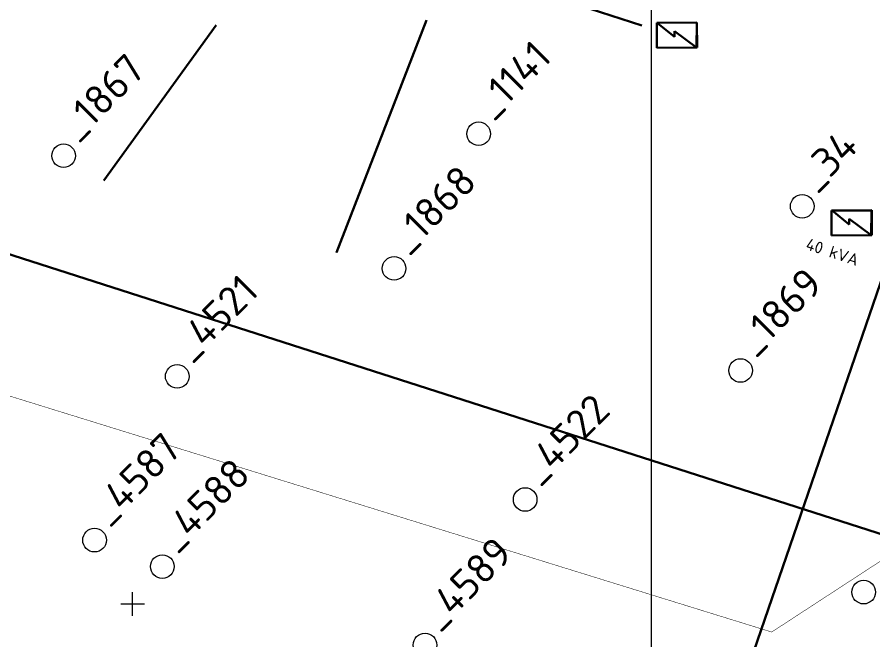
# Model space of a CAD drawing. Header units: millimetres. Extents: x 519 to 9564855, y -810 to 5021775.
# Drawn here: x 9536731.5 to 9537093.8, y 4997726 to 4997989.6 of the extents above; entities that cross this region are included whole.
import ezdxf

# ---------------------------------------------------------------- set-up
doc = ezdxf.new("R2010")
doc.units = ezdxf.units.MM
doc.header["$LTSCALE"] = 2
doc.header["$MEASUREMENT"] = 0
doc.header["$PDMODE"] = 2
doc.header["$PDSIZE"] = 5
for name, color, linetype in [('GRID_PULKOVO', 7, 'Continuous'), ('OLD WELLS(dr.bfr2000)', 24, 'Continuous'), ('Газ', 4, 'GAS_LINE')]:
    doc.layers.add(name, color=color, linetype=linetype)
for name, color, linetype, lineweight in [('PPLINE_GAS', 4, 'GAS_LINE', 30), ('Скв на 2025 допы от ХеКай', 204, 'Continuous', 0), ('Электро', 1, 'Continuous', 30), ('Электроснаб', 1, 'Continuous', 18), ('Электроснабжене', 1, 'Continuous', 18)]:
    doc.layers.add(name, color=color, linetype=linetype, lineweight=lineweight)
doc.styles.add('92051501$0$STANDARD', font='simplex.shx')
doc.styles.add('92056027$0$STANDARD', font='simplex.shx')
doc.styles.add('Elect', font='isocpeur.ttf')
doc.styles.add('GeoApp', font='', dxfattribs={"height": 1})
doc.styles.get("Standard").update_dxf_attribs({"font": 'isocpeur.ttf', "width": 0.5})
doc.styles.get('GeoApp').set_extended_font_data('D431', italic=True)
doc.linetypes.add('92056027$0$WTR_LINE', pattern='A,0.5,-0.2,["W",92056027$0$STANDARD,S=0.1,R=0,X=-0.1,Y=-0.05],-0.05', length=0.75)
doc.linetypes.add('g5_121_g', pattern='A,4,-0.4,["Г",GeoApp,S=1,R=0,X=0,Y=-0.5],-1.2,12', length=17.6)
doc.linetypes.add('GAS_LINE', pattern='A,0.5,-0.2,["G",92051501$0$STANDARD,S=0.1,R=0,X=-0.1,Y=-0.05],-0.05', length=0.75)
doc.linetypes.add('WTR_LINE', pattern='A,0.5,-0.2,["W",92051501$0$STANDARD,S=0.1,R=0,X=-0.1,Y=-0.05],-0.05', length=0.75)

msp = doc.modelspace()

# ---------------------------------------------------------------- linework, layer by layer
at = {"color": 5, "linetype": 'WTR_LINE', "lineweight": 0, "ltscale": 20, "const_width": 0.2}
msp.add_lwpolyline([(9534970.03, 4998379.61), (9535160.17, 4998317.49), (9535255.24, 4998286.43), (9535350.01, 4998254.42), (9535444.62, 4998221.88), (9535541.28, 4998196.76), (9535636.81, 4998167.18), (9535732.33, 4998137.6), (9535827.86, 4998108.02), (9535923.38, 4998078.44), (9536018.91, 4998048.86), (9536114.43, 4998019.28), (9536209.96, 4997989.71), (9536305.48, 4997960.13), (9536401.01, 4997930.55), (9536496.9, 4997902.16), (9536592.06, 4997871.39), (9536687.59, 4997841.81), (9536783.11, 4997812.23), (9536878.64, 4997782.65), (9536974.16, 4997753.07), (9537050.97, 4997729.29)], dxfattribs=at)
at = {"layer": 'GRID_PULKOVO', "lineweight": 0}
msp.add_line((9537000, 5010000), (9537000, 4992000), dxfattribs=at)
at = {"layer": 'OLD WELLS(dr.bfr2000)', "lineweight": 0}
for centre in [(9536926.9, 4997940.2), (9536751.2, 4997930.9), (9537063.9, 4997909.5), (9536891.1, 4997883.2), (9536799.3, 4997837.5), (9537037.8, 4997840), (9536946.6, 4997785.4), (9536764.3, 4997768.2), (9536793, 4997757), (9537089.9, 4997746.2), (9536904.2, 4997723.8)]:
    msp.add_circle(centre, 5, dxfattribs=at)
at = {"layer": 'PPLINE_GAS', "linetype": 'g5_121_g'}
msp.add_lwpolyline([(9534778.5479, 4998536.78098), (9534874.18051, 4998503.20616), (9535072.84513, 4998402.39372), (9535451.90206, 4998298.75678), (9537303.35592, 4997704.5983), (9537377.97521, 4997927.57471), (9538200.14956, 4997654.43587), (9538214.55082, 4997649.50142), (9538234.24131, 4997643.04917), (9538590.1015, 4997520.55902), (9539125.3331, 4997334.13457), (9539210.91174, 4997304.42884), (9539345.38339, 4997257.75155), (9539456.46224, 4997220.86465), (9539620.38329, 4997166.42999), (9539867.53158, 4997084.35735), (9540014.59686, 4997034.46686), (9540009.45675, 4997018.26256), (9541300.177, 4996571.493), (9541398.857, 4996623.815), (9541532.03867, 4997015.00349), (9541563.89422, 4997108.93401), (9541575.96726, 4997105.29839)], dxfattribs=at)
at = {"layer": 'Газ', "color": 0, "linetype": 'ByBlock', "lineweight": 0, "ltscale": 50}
msp.add_point((9536780.4, 4997741.2), dxfattribs=at)
at = {"layer": 'Скв на 2025 допы от ХеКай', "color": 5, "linetype": '92056027$0$WTR_LINE', "lineweight": 0, "ltscale": 20, "const_width": 0.2}
msp.add_lwpolyline([(9537050.97, 4997729.29), (9537143.28658, 4997789.4584), (9537615.66323, 4997630.11685)], dxfattribs=at)
at = {"layer": 'Электро', "ltscale": 0.05}
for p, q in [((9536950.58707, 4997450.8973, 0), (9537157.65063, 4998053.81921, 0)), ((9536995.97237, 4997985.98797, 0), (9536969.70316, 4997994.47262, 0)), ((9536866.78661, 4997889.96908, 0), (9536904.85472, 4997988.28558, 0)), ((9536768.21267, 4997920.41425, 0), (9536815.75169, 4997986.22741, 0))]:
    msp.add_line(p, q, dxfattribs=at)
at = {"layer": 'Электро'}
for p, q in [((9537002.29814, 4997987.15341, 0), (9537019.34657, 4997987.25775, 0)), ((9537002.36284, 4997976.58106, 0), (9537002.29814, 4997987.15341, 0)), ((9537002.65372, 4997987.05774, 0), (9537009.8655, 4997981.2305, 0)), ((9537019.17562, 4997976.71684, 0), (9537019.24932, 4997987.1593, 0)), ((9537019.34657, 4997987.25775, 0), (9537019.41127, 4997976.6854, 0)), ((9537009.8655, 4997981.2305, 0), (9537009.85096, 4997983.60574, 0)), ((9537009.85096, 4997983.60574, 0), (9537019.17562, 4997976.71684, 0)), ((9537019.41127, 4997976.6854, 0), (9537002.36284, 4997976.58106, 0)), ((9537076.24751, 4997907.76485, 0), (9537093.29594, 4997907.86919, 0)), ((9537076.31221, 4997897.1925, 0), (9537076.24751, 4997907.76485, 0)), ((9537093.19869, 4997907.77074, 0), (9537076.60309, 4997907.66917, 0)), ((9537076.60309, 4997907.66917, 0), (9537083.81487, 4997901.84194, 0)), ((9537093.125, 4997897.32828, 0), (9537093.19869, 4997907.77074, 0)), ((9537093.29594, 4997907.86919, 0), (9537093.36064, 4997897.29684, 0)), ((9537083.81487, 4997901.84194, 0), (9537083.80033, 4997904.21717, 0)), ((9537083.80033, 4997904.21717, 0), (9537093.125, 4997897.32828, 0)), ((9537093.36064, 4997897.29684, 0), (9537076.31221, 4997897.1925, 0))]:
    msp.add_line(p, q, dxfattribs=at)
at = {"layer": 'Электроснаб', "color": 1, "lineweight": 0, "ltscale": 0.05}
for p, q in [((9536950.58707, 4997450.8973, 0), (9537157.65063, 4998053.81921, 0)), ((9536995.97237, 4997985.98797, 0), (9536969.70316, 4997994.47262, 0)), ((9536866.78661, 4997889.96908, 0), (9536904.85472, 4997988.28558, 0)), ((9536768.21267, 4997920.41425, 0), (9536815.75169, 4997986.22741, 0))]:
    msp.add_line(p, q, dxfattribs=at)
at = {"layer": 'Электроснаб', "color": 1, "lineweight": 0}
for p, q in [((9537002.29814, 4997987.15341, 0), (9537019.34657, 4997987.25775, 0)), ((9537002.36284, 4997976.58106, 0), (9537002.29814, 4997987.15341, 0)), ((9537002.65372, 4997987.05774, 0), (9537009.8655, 4997981.2305, 0)), ((9537019.17562, 4997976.71684, 0), (9537019.24932, 4997987.1593, 0)), ((9537019.34657, 4997987.25775, 0), (9537019.41127, 4997976.6854, 0)), ((9537009.8655, 4997981.2305, 0), (9537009.85096, 4997983.60574, 0)), ((9537009.85096, 4997983.60574, 0), (9537019.17562, 4997976.71684, 0)), ((9537019.41127, 4997976.6854, 0), (9537002.36284, 4997976.58106, 0)), ((9537076.24751, 4997907.76485, 0), (9537093.29594, 4997907.86919, 0)), ((9537076.31221, 4997897.1925, 0), (9537076.24751, 4997907.76485, 0)), ((9537093.19869, 4997907.77074, 0), (9537076.60309, 4997907.66917, 0)), ((9537076.60309, 4997907.66917, 0), (9537083.81487, 4997901.84194, 0)), ((9537093.125, 4997897.32828, 0), (9537093.19869, 4997907.77074, 0)), ((9537093.29594, 4997907.86919, 0), (9537093.36064, 4997897.29684, 0)), ((9537083.81487, 4997901.84194, 0), (9537083.80033, 4997904.21717, 0)), ((9537083.80033, 4997904.21717, 0), (9537093.125, 4997897.32828, 0)), ((9537093.36064, 4997897.29684, 0), (9537076.31221, 4997897.1925, 0))]:
    msp.add_line(p, q, dxfattribs=at)
at = {"layer": 'Электроснабжене', "color": 1, "lineweight": 0, "ltscale": 0.05}
for p, q in [((9536950.58707, 4997450.8973, 0), (9537157.65063, 4998053.81921, 0)), ((9536995.97237, 4997985.98797, 0), (9536969.70316, 4997994.47262, 0)), ((9536866.78661, 4997889.96908, 0), (9536904.85472, 4997988.28558, 0)), ((9536768.21267, 4997920.41425, 0), (9536815.75169, 4997986.22741, 0))]:
    msp.add_line(p, q, dxfattribs=at)
at = {"layer": 'Электроснабжене', "color": 1, "lineweight": 0}
for p, q in [((9537002.29814, 4997987.15341, 0), (9537019.34657, 4997987.25775, 0)), ((9537002.36284, 4997976.58106, 0), (9537002.29814, 4997987.15341, 0)), ((9537002.65372, 4997987.05774, 0), (9537009.8655, 4997981.2305, 0)), ((9537019.17562, 4997976.71684, 0), (9537019.24932, 4997987.1593, 0)), ((9537019.34657, 4997987.25775, 0), (9537019.41127, 4997976.6854, 0)), ((9537009.8655, 4997981.2305, 0), (9537009.85096, 4997983.60574, 0)), ((9537009.85096, 4997983.60574, 0), (9537019.17562, 4997976.71684, 0)), ((9537019.41127, 4997976.6854, 0), (9537002.36284, 4997976.58106, 0)), ((9537076.24751, 4997907.76485, 0), (9537093.29594, 4997907.86919, 0)), ((9537076.31221, 4997897.1925, 0), (9537076.24751, 4997907.76485, 0)), ((9537093.19869, 4997907.77074, 0), (9537076.60309, 4997907.66917, 0)), ((9537076.60309, 4997907.66917, 0), (9537083.81487, 4997901.84194, 0)), ((9537093.125, 4997897.32828, 0), (9537093.19869, 4997907.77074, 0)), ((9537093.29594, 4997907.86919, 0), (9537093.36064, 4997897.29684, 0)), ((9537083.81487, 4997901.84194, 0), (9537083.80033, 4997904.21717, 0)), ((9537083.80033, 4997904.21717, 0), (9537093.125, 4997897.32828, 0)), ((9537093.36064, 4997897.29684, 0), (9537076.31221, 4997897.1925, 0))]:
    msp.add_line(p, q, dxfattribs=at)

# ---------------------------------------------------------------- texts
at = {"layer": 'OLD WELLS(dr.bfr2000)', "lineweight": 0, "style": 'Elect'}
for s, p in [(' _1141', (9536926.9, 4997940.2)), (' _1867', (9536751.2, 4997930.9)), (' _34', (9537063.9, 4997909.5)), (' _1868', (9536891.1, 4997883.2)), (' _1869', (9537037.8, 4997840)), (' _4521', (9536799.3, 4997837.5)), (' _4522', (9536946.6, 4997785.4)), (' _4587', (9536764.3, 4997768.2)), (' _4588', (9536793, 4997757)), (' _4589', (9536904.2, 4997723.8))]:
    msp.add_text(s, height=12.5, rotation=44.9999999, dxfattribs=at).set_placement(p)
at = {"layer": 'Электро'}
msp.add_text('40 kVA', height=5, rotation=341.691556, dxfattribs=at).set_placement((9537064.98515, 4997891.40633, -0.00006))
at = {"layer": 'Электроснаб', "color": 1, "lineweight": 0}
msp.add_text('40 kVA', height=5, rotation=341.691556, dxfattribs=at).set_placement((9537064.98515, 4997891.40633, -0.00006))
at = {"layer": 'Электроснабжене', "color": 1, "lineweight": 0}
msp.add_text('40 kVA', height=5, rotation=341.691556, dxfattribs=at).set_placement((9537064.98515, 4997891.40633, -0.00006))

doc.saveas('drawing.dxf')
